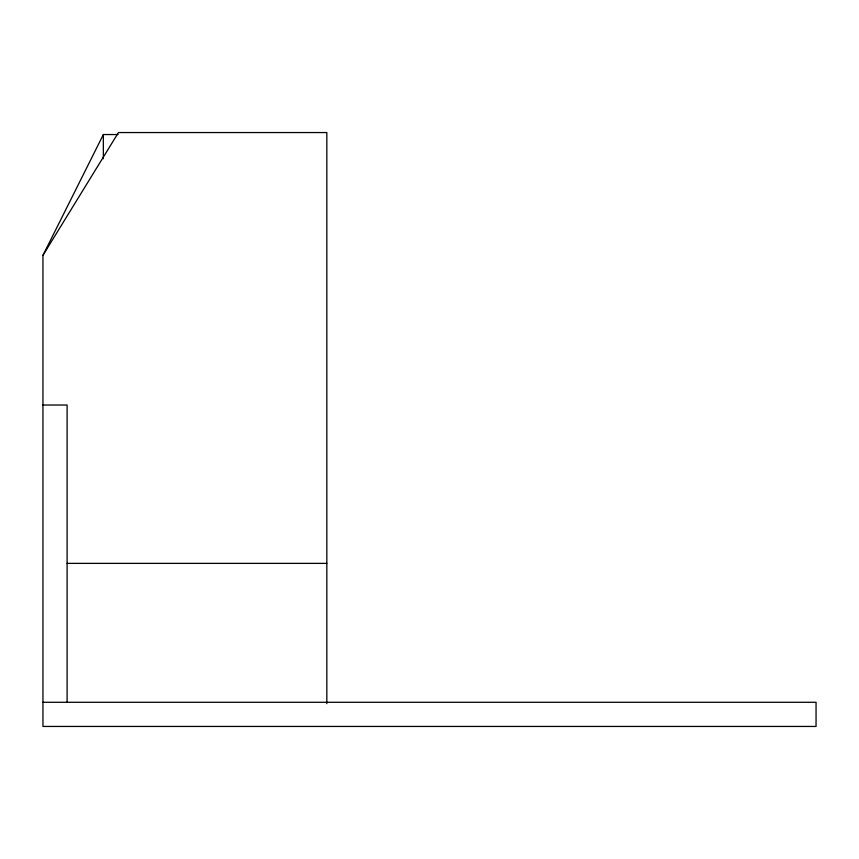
<?xml version="1.0" encoding="UTF-8"?>
<svg xmlns="http://www.w3.org/2000/svg" width="859" height="859" viewBox="0 0 859 859"><rect width="100%" height="100%" fill="white"/><g stroke="black" fill="none" stroke-linecap="round" stroke-linejoin="round"><path stroke-width="1.29" d="M42.95 702.286L816.05 702.286L816.05 726.446L42.95 726.446L42.95 255.338L103.348 134.541L118.07 134.541M42.95 255.338L118.445 132.554L326.828 132.554L326.828 703.661M42.95 405.018L67.109 405.018L67.109 702.286M67.109 563.375L326.828 563.375M103.348 134.541L103.348 158.7"/></g></svg>
